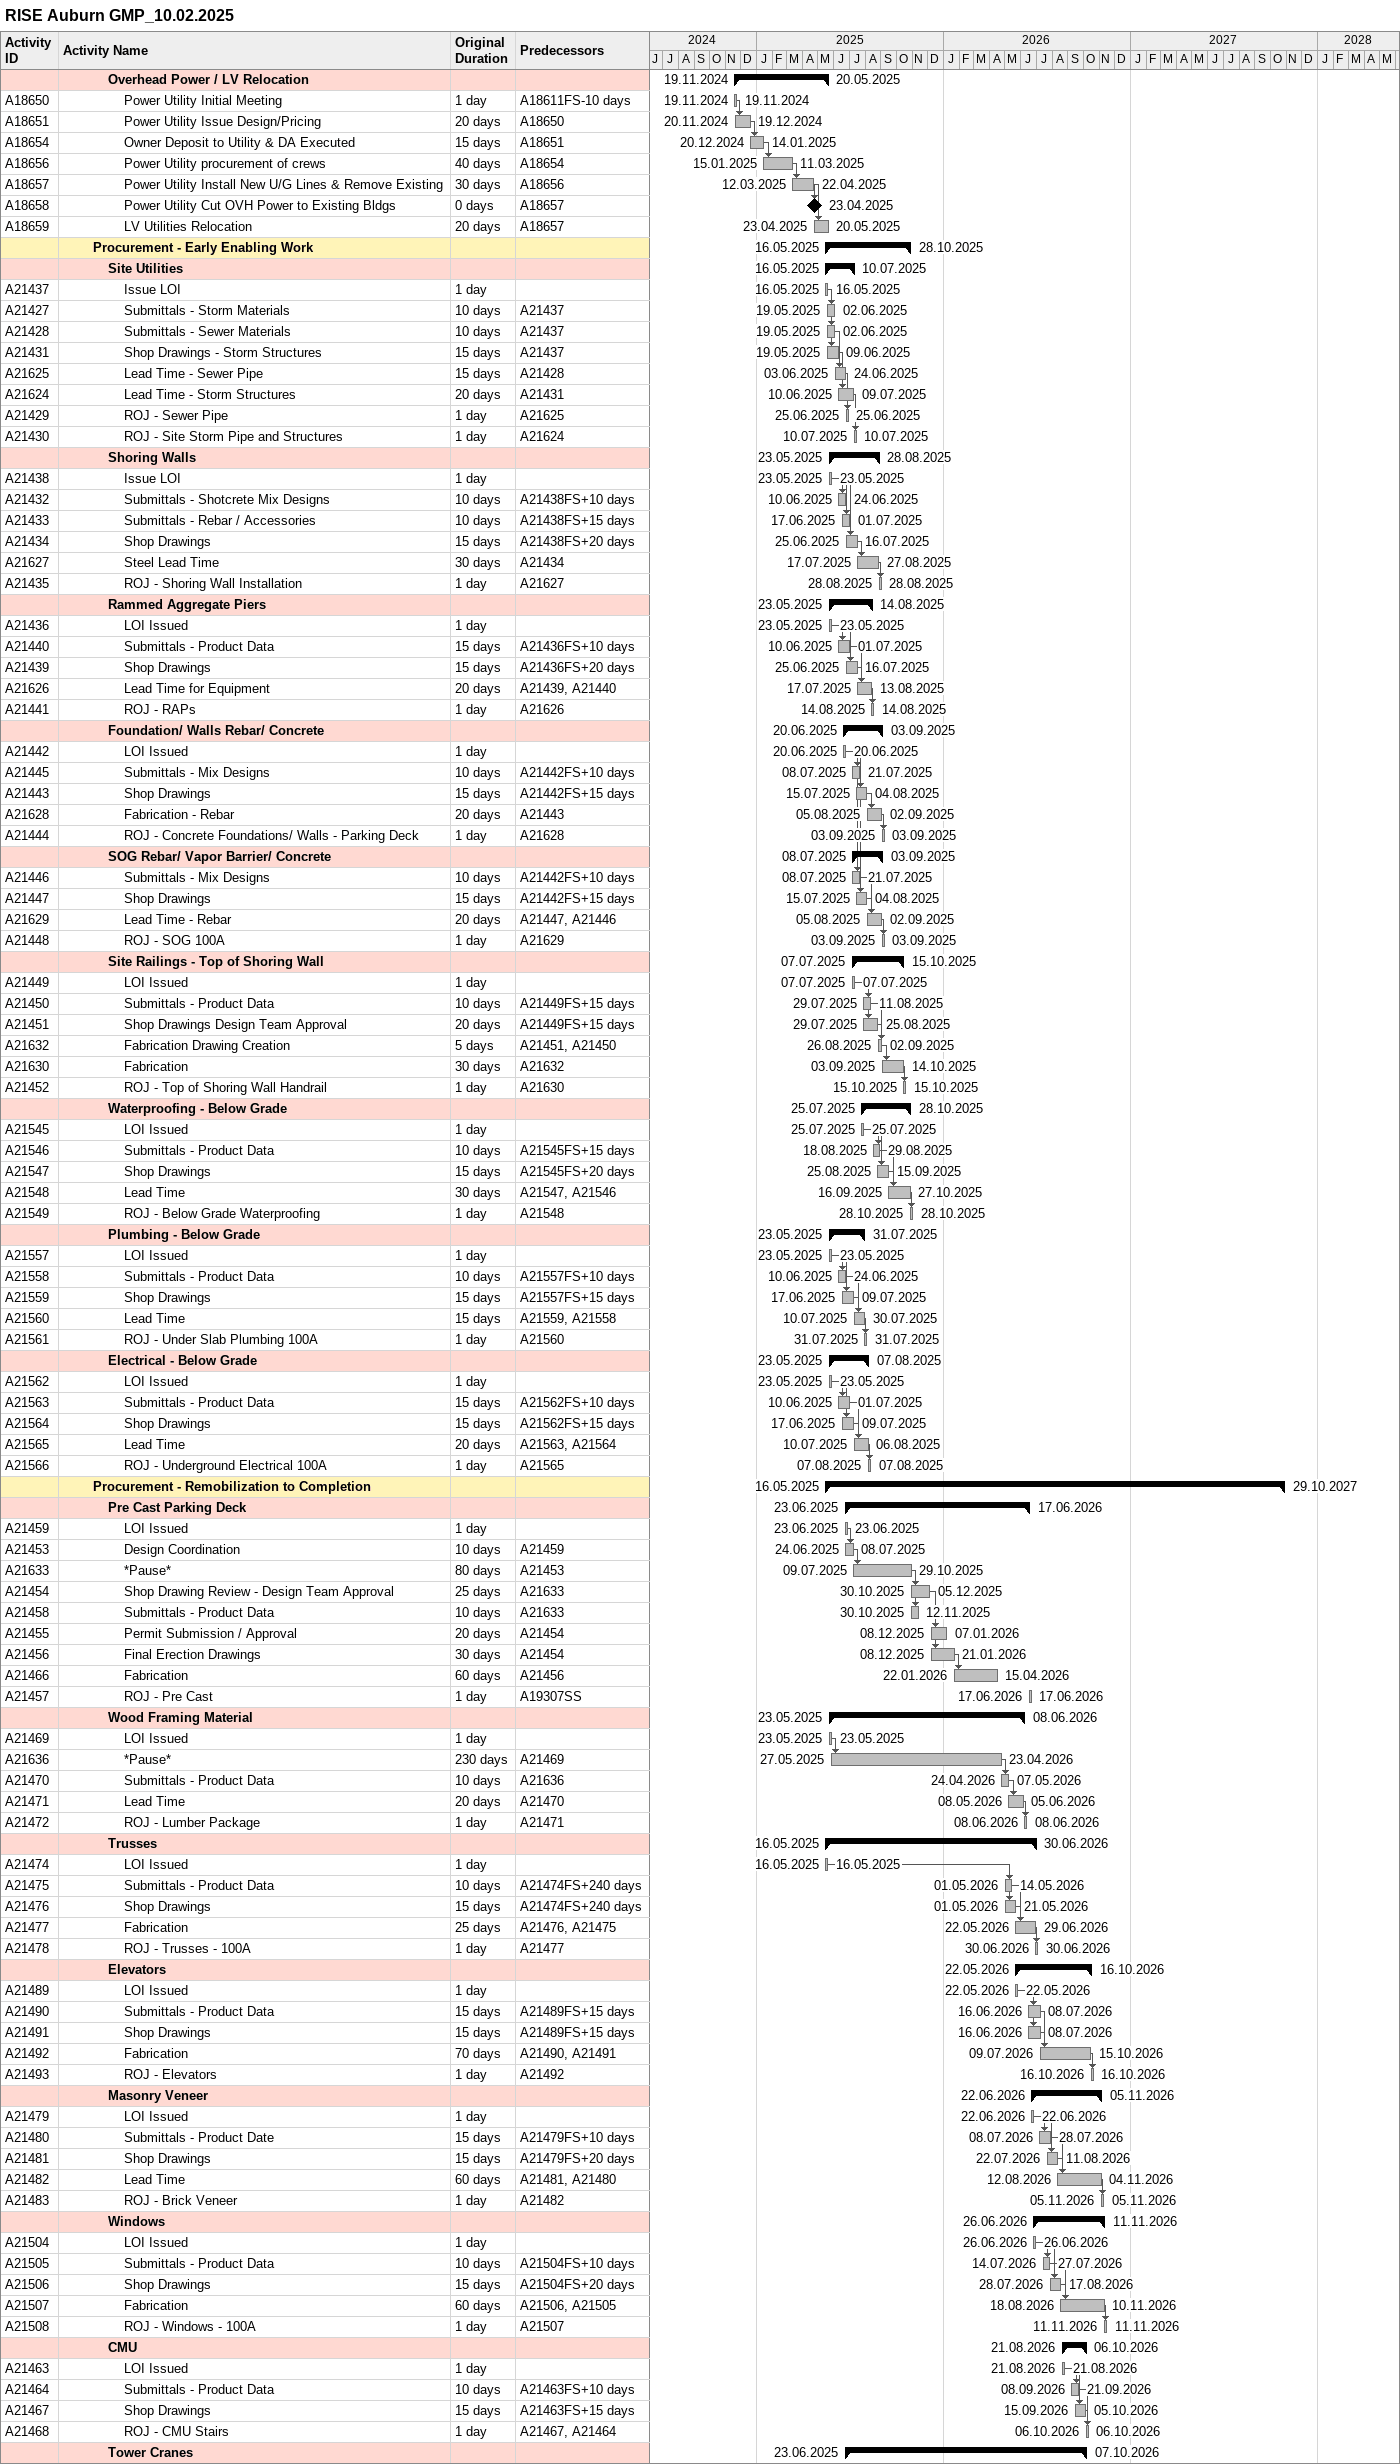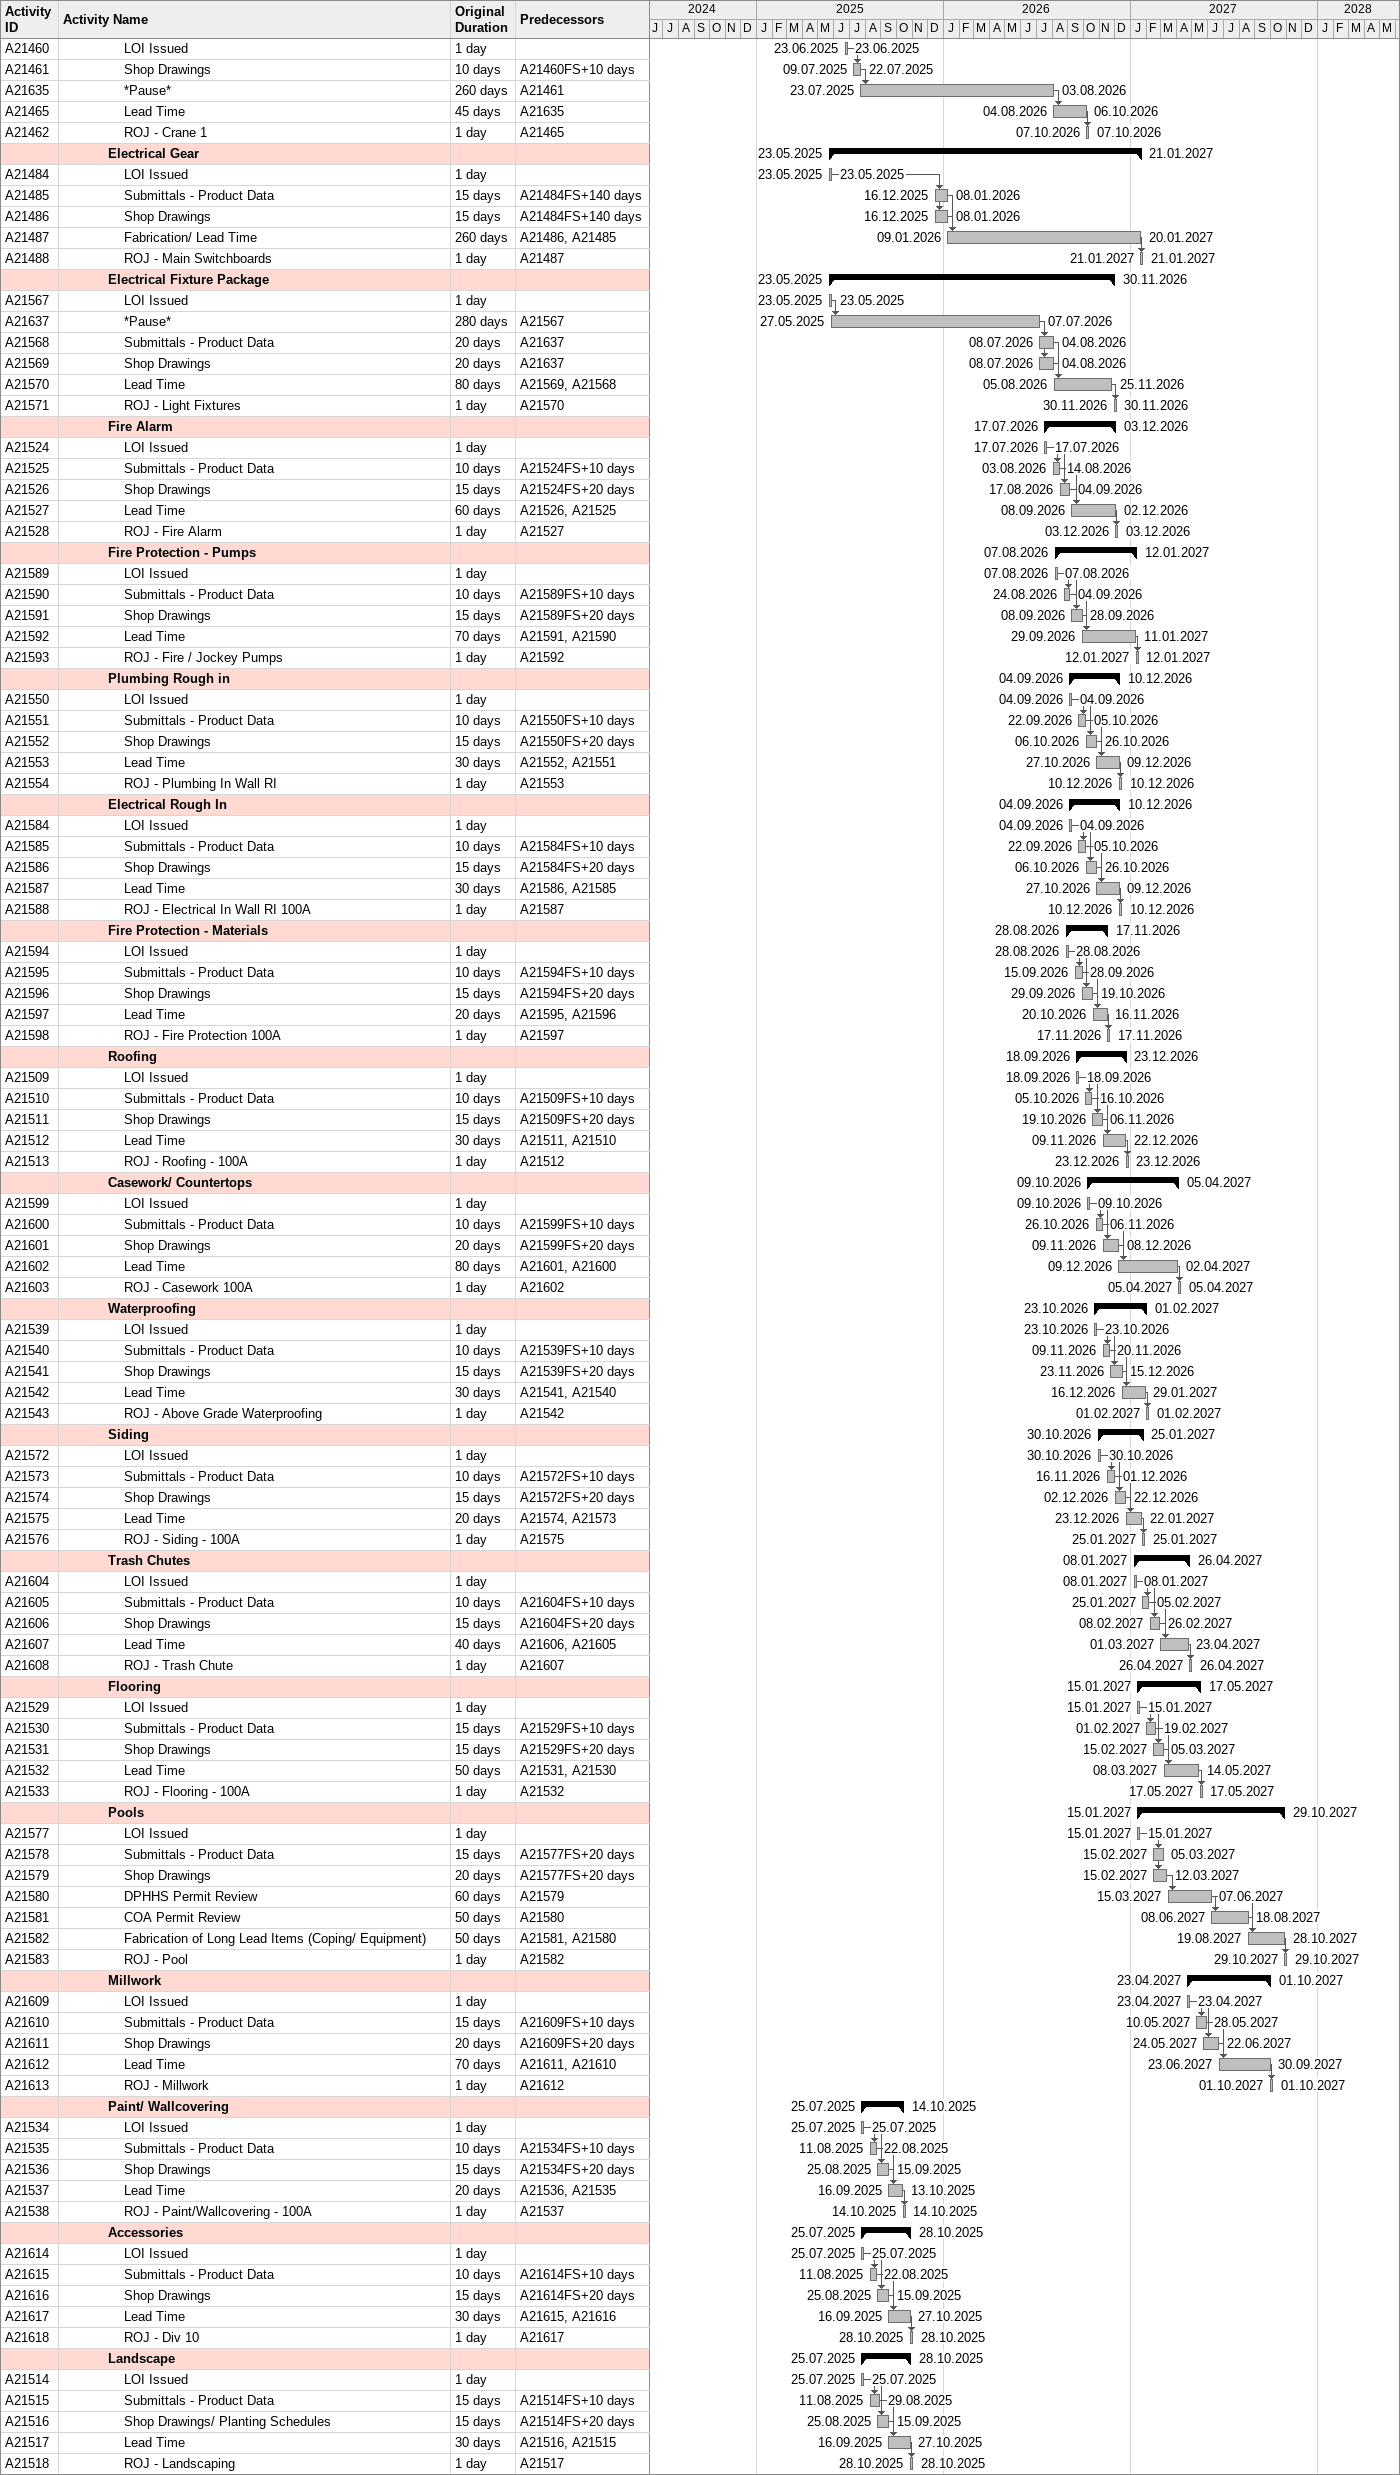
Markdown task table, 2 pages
RISE Auburn GMP_10.02.2025

| ID | Level | Task | Original duration | Start | Finish | Predecessors |
|---|---|---|---|---|---|---|
|  | 4 | **Overhead Power / LV Relocation** |  | 2024-11-19 | 2025-05-20 |  |
| A18650 | 5 | Power Utility Initial Meeting | 1d | 2024-11-19 | 2024-11-19 | A18611FS-10d |
| A18651 | 5 | Power Utility Issue Design/Pricing | 20d | 2024-11-20 | 2024-12-19 | A18650 |
| A18654 | 5 | Owner Deposit to Utility & DA Executed | 15d | 2024-12-20 | 2025-01-14 | A18651 |
| A18656 | 5 | Power Utility procurement of crews | 40d | 2025-01-15 | 2025-03-11 | A18654 |
| A18657 | 5 | Power Utility Install New U/G Lines & Remove Existing | 30d | 2025-03-12 | 2025-04-22 | A18656 |
| A18658 | 5 | Power Utility Cut OVH Power to Existing Bldgs | 0d | 2025-04-23 | 2025-04-23 | A18657 |
| A18659 | 5 | LV Utilities Relocation | 20d | 2025-04-23 | 2025-05-20 | A18657 |
|  | 3 | **Procurement - Early Enabling Work** |  | 2025-05-16 | 2025-10-28 |  |
|  | 4 | **Site Utilities** |  | 2025-05-16 | 2025-07-10 |  |
| A21437 | 5 | Issue LOI | 1d | 2025-05-16 | 2025-05-16 |  |
| A21427 | 5 | Submittals - Storm Materials | 10d | 2025-05-19 | 2025-06-02 | A21437 |
| A21428 | 5 | Submittals - Sewer Materials | 10d | 2025-05-19 | 2025-06-02 | A21437 |
| A21431 | 5 | Shop Drawings - Storm Structures | 15d | 2025-05-19 | 2025-06-09 | A21437 |
| A21625 | 5 | Lead Time - Sewer Pipe | 15d | 2025-06-03 | 2025-06-24 | A21428 |
| A21624 | 5 | Lead Time - Storm Structures | 20d | 2025-06-10 | 2025-07-09 | A21431 |
| A21429 | 5 | ROJ - Sewer Pipe | 1d | 2025-06-25 | 2025-06-25 | A21625 |
| A21430 | 5 | ROJ - Site Storm Pipe and Structures | 1d | 2025-07-10 | 2025-07-10 | A21624 |
|  | 4 | **Shoring Walls** |  | 2025-05-23 | 2025-08-28 |  |
| A21438 | 5 | Issue LOI | 1d | 2025-05-23 | 2025-05-23 |  |
| A21432 | 5 | Submittals - Shotcrete Mix Designs | 10d | 2025-06-10 | 2025-06-24 | A21438FS+10d |
| A21433 | 5 | Submittals - Rebar / Accessories | 10d | 2025-06-17 | 2025-07-01 | A21438FS+15d |
| A21434 | 5 | Shop Drawings | 15d | 2025-06-25 | 2025-07-16 | A21438FS+20d |
| A21627 | 5 | Steel Lead Time | 30d | 2025-07-17 | 2025-08-27 | A21434 |
| A21435 | 5 | ROJ - Shoring Wall Installation | 1d | 2025-08-28 | 2025-08-28 | A21627 |
|  | 4 | **Rammed Aggregate Piers** |  | 2025-05-23 | 2025-08-14 |  |
| A21436 | 5 | LOI Issued | 1d | 2025-05-23 | 2025-05-23 |  |
| A21440 | 5 | Submittals - Product Data | 15d | 2025-06-10 | 2025-07-01 | A21436FS+10d |
| A21439 | 5 | Shop Drawings | 15d | 2025-06-25 | 2025-07-16 | A21436FS+20d |
| A21626 | 5 | Lead Time for Equipment | 20d | 2025-07-17 | 2025-08-13 | A21439, A21440 |
| A21441 | 5 | ROJ - RAPs | 1d | 2025-08-14 | 2025-08-14 | A21626 |
|  | 4 | **Foundation/ Walls Rebar/ Concrete** |  | 2025-06-20 | 2025-09-03 |  |
| A21442 | 5 | LOI Issued | 1d | 2025-06-20 | 2025-06-20 |  |
| A21445 | 5 | Submittals - Mix Designs | 10d | 2025-07-08 | 2025-07-21 | A21442FS+10d |
| A21443 | 5 | Shop Drawings | 15d | 2025-07-15 | 2025-08-04 | A21442FS+15d |
| A21628 | 5 | Fabrication - Rebar | 20d | 2025-08-05 | 2025-09-02 | A21443 |
| A21444 | 5 | ROJ - Concrete Foundations/ Walls - Parking Deck | 1d | 2025-09-03 | 2025-09-03 | A21628 |
|  | 4 | **SOG Rebar/ Vapor Barrier/ Concrete** |  | 2025-07-08 | 2025-09-03 |  |
| A21446 | 5 | Submittals - Mix Designs | 10d | 2025-07-08 | 2025-07-21 | A21442FS+10d |
| A21447 | 5 | Shop Drawings | 15d | 2025-07-15 | 2025-08-04 | A21442FS+15d |
| A21629 | 5 | Lead Time - Rebar | 20d | 2025-08-05 | 2025-09-02 | A21447, A21446 |
| A21448 | 5 | ROJ - SOG 100A | 1d | 2025-09-03 | 2025-09-03 | A21629 |
|  | 4 | **Site Railings - Top of Shoring Wall** |  | 2025-07-07 | 2025-10-15 |  |
| A21449 | 5 | LOI Issued | 1d | 2025-07-07 | 2025-07-07 |  |
| A21450 | 5 | Submittals - Product Data | 10d | 2025-07-29 | 2025-08-11 | A21449FS+15d |
| A21451 | 5 | Shop Drawings Design Team Approval | 20d | 2025-07-29 | 2025-08-25 | A21449FS+15d |
| A21632 | 5 | Fabrication Drawing Creation | 5d | 2025-08-26 | 2025-09-02 | A21451, A21450 |
| A21630 | 5 | Fabrication | 30d | 2025-09-03 | 2025-10-14 | A21632 |
| A21452 | 5 | ROJ - Top of Shoring Wall Handrail | 1d | 2025-10-15 | 2025-10-15 | A21630 |
|  | 4 | **Waterproofing - Below Grade** |  | 2025-07-25 | 2025-10-28 |  |
| A21545 | 5 | LOI Issued | 1d | 2025-07-25 | 2025-07-25 |  |
| A21546 | 5 | Submittals - Product Data | 10d | 2025-08-18 | 2025-08-29 | A21545FS+15d |
| A21547 | 5 | Shop Drawings | 15d | 2025-08-25 | 2025-09-15 | A21545FS+20d |
| A21548 | 5 | Lead Time | 30d | 2025-09-16 | 2025-10-27 | A21547, A21546 |
| A21549 | 5 | ROJ - Below Grade Waterproofing | 1d | 2025-10-28 | 2025-10-28 | A21548 |
|  | 4 | **Plumbing - Below Grade** |  | 2025-05-23 | 2025-07-31 |  |
| A21557 | 5 | LOI Issued | 1d | 2025-05-23 | 2025-05-23 |  |
| A21558 | 5 | Submittals - Product Data | 10d | 2025-06-10 | 2025-06-24 | A21557FS+10d |
| A21559 | 5 | Shop Drawings | 15d | 2025-06-17 | 2025-07-09 | A21557FS+15d |
| A21560 | 5 | Lead Time | 15d | 2025-07-10 | 2025-07-30 | A21559, A21558 |
| A21561 | 5 | ROJ - Under Slab Plumbing 100A | 1d | 2025-07-31 | 2025-07-31 | A21560 |
|  | 4 | **Electrical - Below Grade** |  | 2025-05-23 | 2025-08-07 |  |
| A21562 | 5 | LOI Issued | 1d | 2025-05-23 | 2025-05-23 |  |
| A21563 | 5 | Submittals - Product Data | 15d | 2025-06-10 | 2025-07-01 | A21562FS+10d |
| A21564 | 5 | Shop Drawings | 15d | 2025-06-17 | 2025-07-09 | A21562FS+15d |
| A21565 | 5 | Lead Time | 20d | 2025-07-10 | 2025-08-06 | A21563, A21564 |
| A21566 | 5 | ROJ - Underground Electrical 100A | 1d | 2025-08-07 | 2025-08-07 | A21565 |
|  | 3 | **Procurement - Remobilization to Completion** |  | 2025-05-16 | 2027-10-29 |  |
|  | 4 | **Pre Cast Parking Deck** |  | 2025-06-23 | 2026-06-17 |  |
| A21459 | 5 | LOI Issued | 1d | 2025-06-23 | 2025-06-23 |  |
| A21453 | 5 | Design Coordination | 10d | 2025-06-24 | 2025-07-08 | A21459 |
| A21633 | 5 | *Pause* | 80d | 2025-07-09 | 2025-10-29 | A21453 |
| A21454 | 5 | Shop Drawing Review - Design Team Approval | 25d | 2025-10-30 | 2025-12-05 | A21633 |
| A21458 | 5 | Submittals - Product Data | 10d | 2025-10-30 | 2025-11-12 | A21633 |
| A21455 | 5 | Permit Submission / Approval | 20d | 2025-12-08 | 2026-01-07 | A21454 |
| A21456 | 5 | Final Erection Drawings | 30d | 2025-12-08 | 2026-01-21 | A21454 |
| A21466 | 5 | Fabrication | 60d | 2026-01-22 | 2026-04-15 | A21456 |
| A21457 | 5 | ROJ - Pre Cast | 1d | 2026-06-17 | 2026-06-17 | A19307SS |
|  | 4 | **Wood Framing Material** |  | 2025-05-23 | 2026-06-08 |  |
| A21469 | 5 | LOI Issued | 1d | 2025-05-23 | 2025-05-23 |  |
| A21636 | 5 | *Pause* | 230d | 2025-05-27 | 2026-04-23 | A21469 |
| A21470 | 5 | Submittals - Product Data | 10d | 2026-04-24 | 2026-05-07 | A21636 |
| A21471 | 5 | Lead Time | 20d | 2026-05-08 | 2026-06-05 | A21470 |
| A21472 | 5 | ROJ - Lumber Package | 1d | 2026-06-08 | 2026-06-08 | A21471 |
|  | 4 | **Trusses** |  | 2025-05-16 | 2026-06-30 |  |
| A21474 | 5 | LOI Issued | 1d | 2025-05-16 | 2025-05-16 |  |
| A21475 | 5 | Submittals - Product Data | 10d | 2026-05-01 | 2026-05-14 | A21474FS+240d |
| A21476 | 5 | Shop Drawings | 15d | 2026-05-01 | 2026-05-21 | A21474FS+240d |
| A21477 | 5 | Fabrication | 25d | 2026-05-22 | 2026-06-29 | A21476, A21475 |
| A21478 | 5 | ROJ - Trusses - 100A | 1d | 2026-06-30 | 2026-06-30 | A21477 |
|  | 4 | **Elevators** |  | 2026-05-22 | 2026-10-16 |  |
| A21489 | 5 | LOI Issued | 1d | 2026-05-22 | 2026-05-22 |  |
| A21490 | 5 | Submittals - Product Data | 15d | 2026-06-16 | 2026-07-08 | A21489FS+15d |
| A21491 | 5 | Shop Drawings | 15d | 2026-06-16 | 2026-07-08 | A21489FS+15d |
| A21492 | 5 | Fabrication | 70d | 2026-07-09 | 2026-10-15 | A21490, A21491 |
| A21493 | 5 | ROJ - Elevators | 1d | 2026-10-16 | 2026-10-16 | A21492 |
|  | 4 | **Masonry Veneer** |  | 2026-06-22 | 2026-11-05 |  |
| A21479 | 5 | LOI Issued | 1d | 2026-06-22 | 2026-06-22 |  |
| A21480 | 5 | Submittals - Product Date | 15d | 2026-07-08 | 2026-07-28 | A21479FS+10d |
| A21481 | 5 | Shop Drawings | 15d | 2026-07-22 | 2026-08-11 | A21479FS+20d |
| A21482 | 5 | Lead Time | 60d | 2026-08-12 | 2026-11-04 | A21481, A21480 |
| A21483 | 5 | ROJ - Brick Veneer | 1d | 2026-11-05 | 2026-11-05 | A21482 |
|  | 4 | **Windows** |  | 2026-06-26 | 2026-11-11 |  |
| A21504 | 5 | LOI Issued | 1d | 2026-06-26 | 2026-06-26 |  |
| A21505 | 5 | Submittals - Product Data | 10d | 2026-07-14 | 2026-07-27 | A21504FS+10d |
| A21506 | 5 | Shop Drawings | 15d | 2026-07-28 | 2026-08-17 | A21504FS+20d |
| A21507 | 5 | Fabrication | 60d | 2026-08-18 | 2026-11-10 | A21506, A21505 |
| A21508 | 5 | ROJ - Windows - 100A | 1d | 2026-11-11 | 2026-11-11 | A21507 |
|  | 4 | **CMU** |  | 2026-08-21 | 2026-10-06 |  |
| A21463 | 5 | LOI Issued | 1d | 2026-08-21 | 2026-08-21 |  |
| A21464 | 5 | Submittals - Product Data | 10d | 2026-09-08 | 2026-09-21 | A21463FS+10d |
| A21467 | 5 | Shop Drawings | 15d | 2026-09-15 | 2026-10-05 | A21463FS+15d |
| A21468 | 5 | ROJ - CMU Stairs | 1d | 2026-10-06 | 2026-10-06 | A21467, A21464 |
|  | 4 | **Tower Cranes** |  | 2025-06-23 | 2026-10-07 |  |
| A21460 | 5 | LOI Issued | 1d | 2025-06-23 | 2025-06-23 |  |
| A21461 | 5 | Shop Drawings | 10d | 2025-07-09 | 2025-07-22 | A21460FS+10d |
| A21635 | 5 | *Pause* | 260d | 2025-07-23 | 2026-08-03 | A21461 |
| A21465 | 5 | Lead Time | 45d | 2026-08-04 | 2026-10-06 | A21635 |
| A21462 | 5 | ROJ - Crane 1 | 1d | 2026-10-07 | 2026-10-07 | A21465 |
|  | 4 | **Electrical Gear** |  | 2025-05-23 | 2027-01-21 |  |
| A21484 | 5 | LOI Issued | 1d | 2025-05-23 | 2025-05-23 |  |
| A21485 | 5 | Submittals - Product Data | 15d | 2025-12-16 | 2026-01-08 | A21484FS+140d |
| A21486 | 5 | Shop Drawings | 15d | 2025-12-16 | 2026-01-08 | A21484FS+140d |
| A21487 | 5 | Fabrication/ Lead Time | 260d | 2026-01-09 | 2027-01-20 | A21486, A21485 |
| A21488 | 5 | ROJ - Main Switchboards | 1d | 2027-01-21 | 2027-01-21 | A21487 |
|  | 4 | **Electrical Fixture Package** |  | 2025-05-23 | 2026-11-30 |  |
| A21567 | 5 | LOI Issued | 1d | 2025-05-23 | 2025-05-23 |  |
| A21637 | 5 | *Pause* | 280d | 2025-05-27 | 2026-07-07 | A21567 |
| A21568 | 5 | Submittals - Product Data | 20d | 2026-07-08 | 2026-08-04 | A21637 |
| A21569 | 5 | Shop Drawings | 20d | 2026-07-08 | 2026-08-04 | A21637 |
| A21570 | 5 | Lead Time | 80d | 2026-08-05 | 2026-11-25 | A21569, A21568 |
| A21571 | 5 | ROJ - Light Fixtures | 1d | 2026-11-30 | 2026-11-30 | A21570 |
|  | 4 | **Fire Alarm** |  | 2026-07-17 | 2026-12-03 |  |
| A21524 | 5 | LOI Issued | 1d | 2026-07-17 | 2026-07-17 |  |
| A21525 | 5 | Submittals - Product Data | 10d | 2026-08-03 | 2026-08-14 | A21524FS+10d |
| A21526 | 5 | Shop Drawings | 15d | 2026-08-17 | 2026-09-04 | A21524FS+20d |
| A21527 | 5 | Lead Time | 60d | 2026-09-08 | 2026-12-02 | A21526, A21525 |
| A21528 | 5 | ROJ - Fire Alarm | 1d | 2026-12-03 | 2026-12-03 | A21527 |
|  | 4 | **Fire Protection - Pumps** |  | 2026-08-07 | 2027-01-12 |  |
| A21589 | 5 | LOI Issued | 1d | 2026-08-07 | 2026-08-07 |  |
| A21590 | 5 | Submittals - Product Data | 10d | 2026-08-24 | 2026-09-04 | A21589FS+10d |
| A21591 | 5 | Shop Drawings | 15d | 2026-09-08 | 2026-09-28 | A21589FS+20d |
| A21592 | 5 | Lead Time | 70d | 2026-09-29 | 2027-01-11 | A21591, A21590 |
| A21593 | 5 | ROJ - Fire / Jockey Pumps | 1d | 2027-01-12 | 2027-01-12 | A21592 |
|  | 4 | **Plumbing Rough in** |  | 2026-09-04 | 2026-12-10 |  |
| A21550 | 5 | LOI Issued | 1d | 2026-09-04 | 2026-09-04 |  |
| A21551 | 5 | Submittals - Product Data | 10d | 2026-09-22 | 2026-10-05 | A21550FS+10d |
| A21552 | 5 | Shop Drawings | 15d | 2026-10-06 | 2026-10-26 | A21550FS+20d |
| A21553 | 5 | Lead Time | 30d | 2026-10-27 | 2026-12-09 | A21552, A21551 |
| A21554 | 5 | ROJ - Plumbing In Wall RI | 1d | 2026-12-10 | 2026-12-10 | A21553 |
|  | 4 | **Electrical Rough In** |  | 2026-09-04 | 2026-12-10 |  |
| A21584 | 5 | LOI Issued | 1d | 2026-09-04 | 2026-09-04 |  |
| A21585 | 5 | Submittals - Product Data | 10d | 2026-09-22 | 2026-10-05 | A21584FS+10d |
| A21586 | 5 | Shop Drawings | 15d | 2026-10-06 | 2026-10-26 | A21584FS+20d |
| A21587 | 5 | Lead Time | 30d | 2026-10-27 | 2026-12-09 | A21586, A21585 |
| A21588 | 5 | ROJ - Electrical In Wall RI 100A | 1d | 2026-12-10 | 2026-12-10 | A21587 |
|  | 4 | **Fire Protection - Materials** |  | 2026-08-28 | 2026-11-17 |  |
| A21594 | 5 | LOI Issued | 1d | 2026-08-28 | 2026-08-28 |  |
| A21595 | 5 | Submittals - Product Data | 10d | 2026-09-15 | 2026-09-28 | A21594FS+10d |
| A21596 | 5 | Shop Drawings | 15d | 2026-09-29 | 2026-10-19 | A21594FS+20d |
| A21597 | 5 | Lead Time | 20d | 2026-10-20 | 2026-11-16 | A21595, A21596 |
| A21598 | 5 | ROJ - Fire Protection 100A | 1d | 2026-11-17 | 2026-11-17 | A21597 |
|  | 4 | **Roofing** |  | 2026-09-18 | 2026-12-23 |  |
| A21509 | 5 | LOI Issued | 1d | 2026-09-18 | 2026-09-18 |  |
| A21510 | 5 | Submittals - Product Data | 10d | 2026-10-05 | 2026-10-16 | A21509FS+10d |
| A21511 | 5 | Shop Drawings | 15d | 2026-10-19 | 2026-11-06 | A21509FS+20d |
| A21512 | 5 | Lead Time | 30d | 2026-11-09 | 2026-12-22 | A21511, A21510 |
| A21513 | 5 | ROJ - Roofing - 100A | 1d | 2026-12-23 | 2026-12-23 | A21512 |
|  | 4 | **Casework/ Countertops** |  | 2026-10-09 | 2027-04-05 |  |
| A21599 | 5 | LOI Issued | 1d | 2026-10-09 | 2026-10-09 |  |
| A21600 | 5 | Submittals - Product Data | 10d | 2026-10-26 | 2026-11-06 | A21599FS+10d |
| A21601 | 5 | Shop Drawings | 20d | 2026-11-09 | 2026-12-08 | A21599FS+20d |
| A21602 | 5 | Lead Time | 80d | 2026-12-09 | 2027-04-02 | A21601, A21600 |
| A21603 | 5 | ROJ - Casework 100A | 1d | 2027-04-05 | 2027-04-05 | A21602 |
|  | 4 | **Waterproofing** |  | 2026-10-23 | 2027-02-01 |  |
| A21539 | 5 | LOI Issued | 1d | 2026-10-23 | 2026-10-23 |  |
| A21540 | 5 | Submittals - Product Data | 10d | 2026-11-09 | 2026-11-20 | A21539FS+10d |
| A21541 | 5 | Shop Drawings | 15d | 2026-11-23 | 2026-12-15 | A21539FS+20d |
| A21542 | 5 | Lead Time | 30d | 2026-12-16 | 2027-01-29 | A21541, A21540 |
| A21543 | 5 | ROJ - Above Grade Waterproofing | 1d | 2027-02-01 | 2027-02-01 | A21542 |
|  | 4 | **Siding** |  | 2026-10-30 | 2027-01-25 |  |
| A21572 | 5 | LOI Issued | 1d | 2026-10-30 | 2026-10-30 |  |
| A21573 | 5 | Submittals - Product Data | 10d | 2026-11-16 | 2026-12-01 | A21572FS+10d |
| A21574 | 5 | Shop Drawings | 15d | 2026-12-02 | 2026-12-22 | A21572FS+20d |
| A21575 | 5 | Lead Time | 20d | 2026-12-23 | 2027-01-22 | A21574, A21573 |
| A21576 | 5 | ROJ - Siding - 100A | 1d | 2027-01-25 | 2027-01-25 | A21575 |
|  | 4 | **Trash Chutes** |  | 2027-01-08 | 2027-04-26 |  |
| A21604 | 5 | LOI Issued | 1d | 2027-01-08 | 2027-01-08 |  |
| A21605 | 5 | Submittals - Product Data | 10d | 2027-01-25 | 2027-02-05 | A21604FS+10d |
| A21606 | 5 | Shop Drawings | 15d | 2027-02-08 | 2027-02-26 | A21604FS+20d |
| A21607 | 5 | Lead Time | 40d | 2027-03-01 | 2027-04-23 | A21606, A21605 |
| A21608 | 5 | ROJ - Trash Chute | 1d | 2027-04-26 | 2027-04-26 | A21607 |
|  | 4 | **Flooring** |  | 2027-01-15 | 2027-05-17 |  |
| A21529 | 5 | LOI Issued | 1d | 2027-01-15 | 2027-01-15 |  |
| A21530 | 5 | Submittals - Product Data | 15d | 2027-02-01 | 2027-02-19 | A21529FS+10d |
| A21531 | 5 | Shop Drawings | 15d | 2027-02-15 | 2027-03-05 | A21529FS+20d |
| A21532 | 5 | Lead Time | 50d | 2027-03-08 | 2027-05-14 | A21531, A21530 |
| A21533 | 5 | ROJ - Flooring - 100A | 1d | 2027-05-17 | 2027-05-17 | A21532 |
|  | 4 | **Pools** |  | 2027-01-15 | 2027-10-29 |  |
| A21577 | 5 | LOI Issued | 1d | 2027-01-15 | 2027-01-15 |  |
| A21578 | 5 | Submittals - Product Data | 15d | 2027-02-15 | 2027-03-05 | A21577FS+20d |
| A21579 | 5 | Shop Drawings | 20d | 2027-02-15 | 2027-03-12 | A21577FS+20d |
| A21580 | 5 | DPHHS Permit Review | 60d | 2027-03-15 | 2027-06-07 | A21579 |
| A21581 | 5 | COA Permit Review | 50d | 2027-06-08 | 2027-08-18 | A21580 |
| A21582 | 5 | Fabrication of Long Lead Items (Coping/ Equipment) | 50d | 2027-08-19 | 2027-10-28 | A21581, A21580 |
| A21583 | 5 | ROJ - Pool | 1d | 2027-10-29 | 2027-10-29 | A21582 |
|  | 4 | **Millwork** |  | 2027-04-23 | 2027-10-01 |  |
| A21609 | 5 | LOI Issued | 1d | 2027-04-23 | 2027-04-23 |  |
| A21610 | 5 | Submittals - Product Data | 15d | 2027-05-10 | 2027-05-28 | A21609FS+10d |
| A21611 | 5 | Shop Drawings | 20d | 2027-05-24 | 2027-06-22 | A21609FS+20d |
| A21612 | 5 | Lead Time | 70d | 2027-06-23 | 2027-09-30 | A21611, A21610 |
| A21613 | 5 | ROJ - Millwork | 1d | 2027-10-01 | 2027-10-01 | A21612 |
|  | 4 | **Paint/ Wallcovering** |  | 2025-07-25 | 2025-10-14 |  |
| A21534 | 5 | LOI Issued | 1d | 2025-07-25 | 2025-07-25 |  |
| A21535 | 5 | Submittals - Product Data | 10d | 2025-08-11 | 2025-08-22 | A21534FS+10d |
| A21536 | 5 | Shop Drawings | 15d | 2025-08-25 | 2025-09-15 | A21534FS+20d |
| A21537 | 5 | Lead Time | 20d | 2025-09-16 | 2025-10-13 | A21536, A21535 |
| A21538 | 5 | ROJ - Paint/Wallcovering - 100A | 1d | 2025-10-14 | 2025-10-14 | A21537 |
|  | 4 | **Accessories** |  | 2025-07-25 | 2025-10-28 |  |
| A21614 | 5 | LOI Issued | 1d | 2025-07-25 | 2025-07-25 |  |
| A21615 | 5 | Submittals - Product Data | 10d | 2025-08-11 | 2025-08-22 | A21614FS+10d |
| A21616 | 5 | Shop Drawings | 15d | 2025-08-25 | 2025-09-15 | A21614FS+20d |
| A21617 | 5 | Lead Time | 30d | 2025-09-16 | 2025-10-27 | A21615, A21616 |
| A21618 | 5 | ROJ - Div 10 | 1d | 2025-10-28 | 2025-10-28 | A21617 |
|  | 4 | **Landscape** |  | 2025-07-25 | 2025-10-28 |  |
| A21514 | 5 | LOI Issued | 1d | 2025-07-25 | 2025-07-25 |  |
| A21515 | 5 | Submittals - Product Data | 15d | 2025-08-11 | 2025-08-29 | A21514FS+10d |
| A21516 | 5 | Shop Drawings/ Planting Schedules | 15d | 2025-08-25 | 2025-09-15 | A21514FS+20d |
| A21517 | 5 | Lead Time | 30d | 2025-09-16 | 2025-10-27 | A21516, A21515 |
| A21518 | 5 | ROJ - Landscaping | 1d | 2025-10-28 | 2025-10-28 | A21517 |
